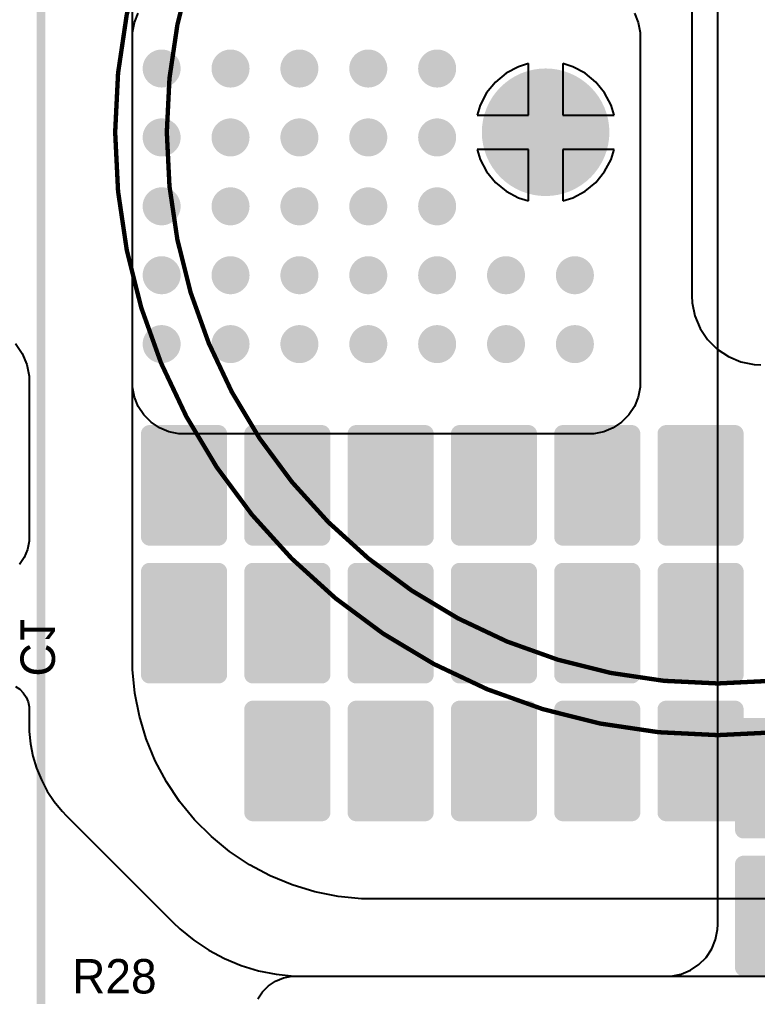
# Model space of a CAD drawing. Header units: millimetres. Extents: x 25 to 183, y 185 to 406.
# Drawn here: x 135.87 to 157.3, y 287.06 to 315.42 of the extents above; entities that cross this region are included whole.
import ezdxf

# ---------------------------------------------------------------- set-up
doc = ezdxf.new("R2010")
doc.units = ezdxf.units.MM
for name, color, linetype in [('BottomLayer', 5, 'Continuous'), ('BottomOverlay', 54, 'Continuous'), ('BottomSolder', 6, 'Continuous'), ('Mechanical13', 56, 'Continuous'), ('MultiLayer', 9, 'Continuous'), ('PadHoleLayer', 156, 'Continuous'), ('TopLayer', 1, 'Continuous'), ('TopOverlay', 2, 'Continuous'), ('TopSolder', 216, 'Continuous'), ('ViaHoleLayer', 16, 'Continuous')]:
    doc.layers.add(name, color=color, linetype=linetype)

# ---------------------------------------------------------------- blocks, each defined once
blk = doc.blocks.new('HEAT_SINK_C40_058_VE_1863')
at = {"layer": 'TopOverlay', "const_width": 0.254}
blk.add_lwpolyline([(14.75, -56), (14.75, 2)], dxfattribs=at)
blk = doc.blocks.new('EL_D35_H45_LS10_1875')
at = {"layer": 'BottomLayer', "const_width": 1.75}
blk.add_lwpolyline([(9.125, 0, 1), (10.875, 0, 1)], format="xyb", close=True, dxfattribs=at)
at = {"layer": 'BottomSolder', "const_width": 1.852}
blk.add_lwpolyline([(9.074, 0, 1), (10.926, 0, 1)], format="xyb", close=True, dxfattribs=at)
at = {"layer": 'Mechanical13'}
for points, const_width in [([(22.5, 0, 1), (-12.5, 0, 1)], 0.127), ([(22.5, 0, 1), (-12.5, 0, 1)], 0.127), ([(21, 0, 1), (-11, 0, 1)], 0.127), ([(20.968, 0, 1), (21.032, 0, 1)], 0.0635), ([(22.468, 0, 1), (22.532, 0, 1)], 0.0635), ([(22.468, 0, 1), (22.532, 0, 1)], 0.0635)]:
    blk.add_lwpolyline(points, format="xyb", close=True, dxfattribs=dict(at, const_width=const_width))
at = {"layer": 'MultiLayer', "const_width": 1.75}
blk.add_lwpolyline([(9.125, 0, 1), (10.875, 0, 1)], format="xyb", close=True, dxfattribs=at)
at = {"layer": 'PadHoleLayer', "const_width": 1.1}
blk.add_lwpolyline([(9.45, 0, 1), (10.55, 0, 1)], format="xyb", close=True, dxfattribs=at)
at = {"layer": 'TopLayer', "const_width": 1.75}
blk.add_lwpolyline([(9.125, 0, 1), (10.875, 0, 1)], format="xyb", close=True, dxfattribs=at)
at = {"layer": 'TopOverlay'}
for points, const_width in [([(22.5, 0, 1), (-12.5, 0, 1)], 0.127), ([(22.468, 0, 1), (22.532, 0, 1)], 0.0635)]:
    blk.add_lwpolyline(points, format="xyb", close=True, dxfattribs=dict(at, const_width=const_width))
at = {"layer": 'TopSolder', "const_width": 1.852}
blk.add_lwpolyline([(9.074, 0, 1), (10.926, 0, 1)], format="xyb", close=True, dxfattribs=at)

msp = doc.modelspace()

# ---------------------------------------------------------------- linework, layer by layer
at = {"layer": 'BottomLayer'}
for p, q in [((139.15, 296.9), (139.15, 322.9)), ((155.4, 322.9), (155.4, 307.399)), ((155.4, 307.399), (155.41, 307.203)), ((155.41, 307.203), (155.486, 306.819)), ((155.486, 306.819), (155.636, 306.457)), ((155.636, 306.457), (155.854, 306.131)), ((135.759, 306.016), (135.951, 305.729)), ((155.854, 306.131), (156.131, 305.853)), ((135.951, 305.729), (136.083, 305.41)), ((156.131, 305.853), (156.457, 305.636)), ((156.457, 305.636), (156.819, 305.486)), ((156.819, 305.486), (157.204, 305.41)), ((136.083, 305.41), (136.15, 305.072)), ((157.204, 305.41), (157.4, 305.4)), ((136.15, 305.072), (136.15, 304.9)), ((136.15, 304.9), (136.15, 300.4)), ((136.15, 300.4), (136.15, 300.4)), ((136.15, 300.4), (136.15, 300.277)), ((136.102, 300.035), (136.008, 299.808)), ((136.15, 300.277), (136.102, 300.035)), ((136.008, 299.808), (135.871, 299.603)), ((139.15, 296.556), (139.15, 296.9)), ((139.217, 295.872), (139.15, 296.556)), ((135.755, 296.065), (135.878, 295.983)), ((135.878, 295.983), (135.983, 295.878)), ((135.983, 295.878), (136.065, 295.755)), ((139.352, 295.197), (139.217, 295.872)), ((136.065, 295.755), (136.121, 295.619)), ((136.121, 295.619), (136.15, 295.474)), ((136.15, 295.474), (136.15, 295.4)), ((136.15, 295.4), (136.15, 294.943)), ((136.15, 294.943), (136.155, 294.76)), ((139.551, 294.539), (139.352, 295.197)), ((136.155, 294.76), (136.19, 294.396)), ((136.19, 294.396), (136.262, 294.038)), ((139.814, 293.904), (139.551, 294.539)), ((136.262, 294.038), (136.368, 293.688)), ((140.139, 293.297), (139.814, 293.904)), ((136.368, 293.688), (136.508, 293.35)), ((136.508, 293.35), (136.68, 293.028)), ((140.521, 292.725), (140.139, 293.297)), ((136.68, 293.028), (136.883, 292.724)), ((136.883, 292.724), (137.115, 292.442)), ((140.957, 292.193), (140.521, 292.725)), ((137.115, 292.442), (137.241, 292.309)), ((137.241, 292.309), (140.339, 289.211)), ((141.443, 291.707), (140.957, 292.193)), ((141.975, 291.271), (141.443, 291.707)), ((142.547, 290.889), (141.975, 291.271)), ((143.153, 290.564), (142.547, 290.889)), ((143.789, 290.301), (143.153, 290.564)), ((144.447, 290.102), (143.789, 290.301)), ((145.122, 289.967), (144.447, 290.102)), ((145.806, 289.9), (145.122, 289.967)), ((146.15, 289.9), (145.806, 289.9)), ((166.65, 289.9), (146.15, 289.9)), ((140.339, 289.211), (140.339, 289.211)), ((140.339, 289.211), (140.529, 289.03)), ((140.529, 289.03), (140.933, 288.699)), ((140.933, 288.699), (141.368, 288.408)), ((141.368, 288.408), (141.829, 288.162)), ((141.829, 288.162), (142.312, 287.961)), ((142.312, 287.961), (142.812, 287.81)), ((142.812, 287.81), (143.325, 287.708)), ((143.325, 287.708), (143.846, 287.656)), ((143.846, 287.656), (144.107, 287.65)), ((144.107, 287.65), (164.4, 287.65))]:
    msp.add_line(p, q, dxfattribs=at)
at = {"layer": 'BottomLayer', "const_width": 0.45}
for points in [[(139.775, 314, 1), (140.225, 314, 1)], [(141.775, 314, 1), (142.225, 314, 1)], [(143.775, 314, 1), (144.225, 314, 1)], [(145.775, 314, 1), (146.225, 314, 1)], [(147.775, 314, 1), (148.225, 314, 1)], [(139.775, 312, 1), (140.225, 312, 1)], [(141.775, 312, 1), (142.225, 312, 1)], [(143.775, 312, 1), (144.225, 312, 1)], [(145.775, 312, 1), (146.225, 312, 1)], [(147.775, 312, 1), (148.225, 312, 1)], [(139.775, 310, 1), (140.225, 310, 1)], [(141.775, 310, 1), (142.225, 310, 1)], [(143.775, 310, 1), (144.225, 310, 1)], [(145.775, 310, 1), (146.225, 310, 1)], [(147.775, 310, 1), (148.225, 310, 1)], [(139.775, 308, 1), (140.225, 308, 1)], [(141.775, 308, 1), (142.225, 308, 1)], [(143.775, 308, 1), (144.225, 308, 1)], [(145.775, 308, 1), (146.225, 308, 1)], [(147.775, 308, 1), (148.225, 308, 1)], [(149.775, 308, 1), (150.225, 308, 1)], [(151.775, 308, 1), (152.225, 308, 1)], [(139.775, 306, 1), (140.225, 306, 1)], [(141.775, 306, 1), (142.225, 306, 1)], [(143.775, 306, 1), (144.225, 306, 1)], [(145.775, 306, 1), (146.225, 306, 1)], [(147.775, 306, 1), (148.225, 306, 1)], [(149.775, 306, 1), (150.225, 306, 1)], [(151.775, 306, 1), (152.225, 306, 1)]]:
    msp.add_lwpolyline(points, format="xyb", close=True, dxfattribs=at)
at = {"layer": 'BottomSolder'}
for points, const_width in [([(139.724, 314, 1), (140.276, 314, 1)], 0.552), ([(141.724, 314, 1), (142.276, 314, 1)], 0.552), ([(143.724, 314, 1), (144.276, 314, 1)], 0.552), ([(145.724, 314, 1), (146.276, 314, 1)], 0.552), ([(147.724, 314, 1), (148.276, 314, 1)], 0.552), ([(139.724, 312, 1), (140.276, 312, 1)], 0.552), ([(141.724, 312, 1), (142.276, 312, 1)], 0.552), ([(143.724, 312, 1), (144.276, 312, 1)], 0.552), ([(145.724, 312, 1), (146.276, 312, 1)], 0.552), ([(147.724, 312, 1), (148.276, 312, 1)], 0.552), ([(139.724, 310, 1), (140.276, 310, 1)], 0.552), ([(141.724, 310, 1), (142.276, 310, 1)], 0.552), ([(143.724, 310, 1), (144.276, 310, 1)], 0.552), ([(145.724, 310, 1), (146.276, 310, 1)], 0.552), ([(147.724, 310, 1), (148.276, 310, 1)], 0.552), ([(139.724, 308, 1), (140.276, 308, 1)], 0.552), ([(141.724, 308, 1), (142.276, 308, 1)], 0.552), ([(143.724, 308, 1), (144.276, 308, 1)], 0.552), ([(145.724, 308, 1), (146.276, 308, 1)], 0.552), ([(147.724, 308, 1), (148.276, 308, 1)], 0.552), ([(149.724, 308, 1), (150.276, 308, 1)], 0.552), ([(151.724, 308, 1), (152.276, 308, 1)], 0.552), ([(139.724, 306, 1), (140.276, 306, 1)], 0.552), ([(141.724, 306, 1), (142.276, 306, 1)], 0.552), ([(143.724, 306, 1), (144.276, 306, 1)], 0.552), ([(145.724, 306, 1), (146.276, 306, 1)], 0.552), ([(147.724, 306, 1), (148.276, 306, 1)], 0.552), ([(149.724, 306, 1), (150.276, 306, 1)], 0.552), ([(151.724, 306, 1), (152.276, 306, 1)], 0.552), ([(139.525, 303.4, 1), (139.775, 303.4, 1)], 0.25), ([(141.525, 303.4, 1), (141.775, 303.4, 1)], 0.25), ([(142.525, 303.4, 1), (142.775, 303.4, 1)], 0.25), ([(144.525, 303.4, 1), (144.775, 303.4, 1)], 0.25), ([(145.525, 303.4, 1), (145.775, 303.4, 1)], 0.25), ([(147.525, 303.4, 1), (147.775, 303.4, 1)], 0.25), ([(148.525, 303.4, 1), (148.775, 303.4, 1)], 0.25), ([(150.525, 303.4, 1), (150.775, 303.4, 1)], 0.25), ([(151.525, 303.4, 1), (151.775, 303.4, 1)], 0.25), ([(153.525, 303.4, 1), (153.775, 303.4, 1)], 0.25), ([(154.525, 303.4, 1), (154.775, 303.4, 1)], 0.25), ([(156.525, 303.4, 1), (156.775, 303.4, 1)], 0.25), ([(139.525, 300.4, 1), (139.775, 300.4, 1)], 0.25), ([(141.525, 300.4, 1), (141.775, 300.4, 1)], 0.25), ([(142.525, 300.4, 1), (142.775, 300.4, 1)], 0.25), ([(144.525, 300.4, 1), (144.775, 300.4, 1)], 0.25), ([(145.525, 300.4, 1), (145.775, 300.4, 1)], 0.25), ([(147.525, 300.4, 1), (147.775, 300.4, 1)], 0.25), ([(148.525, 300.4, 1), (148.775, 300.4, 1)], 0.25), ([(150.525, 300.4, 1), (150.775, 300.4, 1)], 0.25), ([(151.525, 300.4, 1), (151.775, 300.4, 1)], 0.25), ([(153.525, 300.4, 1), (153.775, 300.4, 1)], 0.25), ([(154.525, 300.4, 1), (154.775, 300.4, 1)], 0.25), ([(156.525, 300.4, 1), (156.775, 300.4, 1)], 0.25), ([(139.525, 299.4, 1), (139.775, 299.4, 1)], 0.25), ([(141.525, 299.4, 1), (141.775, 299.4, 1)], 0.25), ([(142.525, 299.4, 1), (142.775, 299.4, 1)], 0.25), ([(144.525, 299.4, 1), (144.775, 299.4, 1)], 0.25), ([(145.525, 299.4, 1), (145.775, 299.4, 1)], 0.25), ([(147.525, 299.4, 1), (147.775, 299.4, 1)], 0.25), ([(148.525, 299.4, 1), (148.775, 299.4, 1)], 0.25), ([(150.525, 299.4, 1), (150.775, 299.4, 1)], 0.25), ([(151.525, 299.4, 1), (151.775, 299.4, 1)], 0.25), ([(153.525, 299.4, 1), (153.775, 299.4, 1)], 0.25), ([(154.525, 299.4, 1), (154.775, 299.4, 1)], 0.25), ([(156.525, 299.4, 1), (156.775, 299.4, 1)], 0.25), ([(139.525, 296.4, 1), (139.775, 296.4, 1)], 0.25), ([(141.525, 296.4, 1), (141.775, 296.4, 1)], 0.25), ([(142.525, 296.4, 1), (142.775, 296.4, 1)], 0.25), ([(144.525, 296.4, 1), (144.775, 296.4, 1)], 0.25), ([(145.525, 296.4, 1), (145.775, 296.4, 1)], 0.25), ([(147.525, 296.4, 1), (147.775, 296.4, 1)], 0.25), ([(148.525, 296.4, 1), (148.775, 296.4, 1)], 0.25), ([(150.525, 296.4, 1), (150.775, 296.4, 1)], 0.25), ([(151.525, 296.4, 1), (151.775, 296.4, 1)], 0.25), ([(153.525, 296.4, 1), (153.775, 296.4, 1)], 0.25), ([(154.525, 296.4, 1), (154.775, 296.4, 1)], 0.25), ([(156.525, 296.4, 1), (156.775, 296.4, 1)], 0.25), ([(142.525, 295.4, 1), (142.775, 295.4, 1)], 0.25), ([(144.525, 295.4, 1), (144.775, 295.4, 1)], 0.25), ([(145.525, 295.4, 1), (145.775, 295.4, 1)], 0.25), ([(147.525, 295.4, 1), (147.775, 295.4, 1)], 0.25), ([(148.525, 295.4, 1), (148.775, 295.4, 1)], 0.25), ([(150.525, 295.4, 1), (150.775, 295.4, 1)], 0.25), ([(151.525, 295.4, 1), (151.775, 295.4, 1)], 0.25), ([(153.525, 295.4, 1), (153.775, 295.4, 1)], 0.25), ([(154.525, 295.4, 1), (154.775, 295.4, 1)], 0.25), ([(156.525, 295.4, 1), (156.775, 295.4, 1)], 0.25), ([(142.525, 292.4, 1), (142.775, 292.4, 1)], 0.25), ([(144.525, 292.4, 1), (144.775, 292.4, 1)], 0.25), ([(145.525, 292.4, 1), (145.775, 292.4, 1)], 0.25), ([(147.525, 292.4, 1), (147.775, 292.4, 1)], 0.25), ([(148.525, 292.4, 1), (148.775, 292.4, 1)], 0.25), ([(150.525, 292.4, 1), (150.775, 292.4, 1)], 0.25), ([(151.525, 292.4, 1), (151.775, 292.4, 1)], 0.25), ([(153.525, 292.4, 1), (153.775, 292.4, 1)], 0.25), ([(154.525, 292.4, 1), (154.775, 292.4, 1)], 0.25), ([(156.525, 292.4, 1), (156.775, 292.4, 1)], 0.25)]:
    msp.add_lwpolyline(points, format="xyb", close=True, dxfattribs=dict(at, const_width=const_width))
for points in [[(141.65, 300.15), (141.65, 303.65), (139.65, 300.15), (139.65, 303.65)], [(144.65, 300.15), (144.65, 303.65), (142.65, 300.15), (142.65, 303.65)], [(147.65, 300.15), (147.65, 303.65), (145.65, 300.15), (145.65, 303.65)], [(150.65, 300.15), (150.65, 303.65), (148.65, 300.15), (148.65, 303.65)], [(153.65, 300.15), (153.65, 303.65), (151.65, 300.15), (151.65, 303.65)], [(156.65, 300.15), (156.65, 303.65), (154.65, 300.15), (154.65, 303.65)], [(141.9, 300.4), (141.9, 303.4), (139.4, 300.4), (139.4, 303.4)], [(144.9, 300.4), (144.9, 303.4), (142.4, 300.4), (142.4, 303.4)], [(147.9, 300.4), (147.9, 303.4), (145.4, 300.4), (145.4, 303.4)], [(150.9, 300.4), (150.9, 303.4), (148.4, 300.4), (148.4, 303.4)], [(153.9, 300.4), (153.9, 303.4), (151.4, 300.4), (151.4, 303.4)], [(156.9, 300.4), (156.9, 303.4), (154.4, 300.4), (154.4, 303.4)], [(141.65, 296.15), (141.65, 299.65), (139.65, 296.15), (139.65, 299.65)], [(144.65, 296.15), (144.65, 299.65), (142.65, 296.15), (142.65, 299.65)], [(147.65, 296.15), (147.65, 299.65), (145.65, 296.15), (145.65, 299.65)], [(150.65, 296.15), (150.65, 299.65), (148.65, 296.15), (148.65, 299.65)], [(153.65, 296.15), (153.65, 299.65), (151.65, 296.15), (151.65, 299.65)], [(156.65, 296.15), (156.65, 299.65), (154.65, 296.15), (154.65, 299.65)], [(141.9, 296.4), (141.9, 299.4), (139.4, 296.4), (139.4, 299.4)], [(144.9, 296.4), (144.9, 299.4), (142.4, 296.4), (142.4, 299.4)], [(147.9, 296.4), (147.9, 299.4), (145.4, 296.4), (145.4, 299.4)], [(150.9, 296.4), (150.9, 299.4), (148.4, 296.4), (148.4, 299.4)], [(153.9, 296.4), (153.9, 299.4), (151.4, 296.4), (151.4, 299.4)], [(156.9, 296.4), (156.9, 299.4), (154.4, 296.4), (154.4, 299.4)], [(144.65, 292.15), (144.65, 295.65), (142.65, 292.15), (142.65, 295.65)], [(147.65, 292.15), (147.65, 295.65), (145.65, 292.15), (145.65, 295.65)], [(150.65, 292.15), (150.65, 295.65), (148.65, 292.15), (148.65, 295.65)], [(153.65, 292.15), (153.65, 295.65), (151.65, 292.15), (151.65, 295.65)], [(156.65, 292.15), (156.65, 295.65), (154.65, 292.15), (154.65, 295.65)], [(144.9, 292.4), (144.9, 295.4), (142.4, 292.4), (142.4, 295.4)], [(147.9, 292.4), (147.9, 295.4), (145.4, 292.4), (145.4, 295.4)], [(150.9, 292.4), (150.9, 295.4), (148.4, 292.4), (148.4, 295.4)], [(153.9, 292.4), (153.9, 295.4), (151.4, 292.4), (151.4, 295.4)], [(156.9, 292.4), (156.9, 295.4), (154.4, 292.4), (154.4, 295.4)]]:
    msp.add_solid(points, dxfattribs=at)
at = {"layer": 'MultiLayer', "const_width": 0.45}
for points in [[(139.775, 314, 1), (140.225, 314, 1)], [(141.775, 314, 1), (142.225, 314, 1)], [(143.775, 314, 1), (144.225, 314, 1)], [(145.775, 314, 1), (146.225, 314, 1)], [(147.775, 314, 1), (148.225, 314, 1)], [(139.775, 312, 1), (140.225, 312, 1)], [(141.775, 312, 1), (142.225, 312, 1)], [(143.775, 312, 1), (144.225, 312, 1)], [(145.775, 312, 1), (146.225, 312, 1)], [(147.775, 312, 1), (148.225, 312, 1)], [(139.775, 310, 1), (140.225, 310, 1)], [(141.775, 310, 1), (142.225, 310, 1)], [(143.775, 310, 1), (144.225, 310, 1)], [(145.775, 310, 1), (146.225, 310, 1)], [(147.775, 310, 1), (148.225, 310, 1)], [(139.775, 308, 1), (140.225, 308, 1)], [(141.775, 308, 1), (142.225, 308, 1)], [(143.775, 308, 1), (144.225, 308, 1)], [(145.775, 308, 1), (146.225, 308, 1)], [(147.775, 308, 1), (148.225, 308, 1)], [(149.775, 308, 1), (150.225, 308, 1)], [(151.775, 308, 1), (152.225, 308, 1)], [(139.775, 306, 1), (140.225, 306, 1)], [(141.775, 306, 1), (142.225, 306, 1)], [(143.775, 306, 1), (144.225, 306, 1)], [(145.775, 306, 1), (146.225, 306, 1)], [(147.775, 306, 1), (148.225, 306, 1)], [(149.775, 306, 1), (150.225, 306, 1)], [(151.775, 306, 1), (152.225, 306, 1)]]:
    msp.add_lwpolyline(points, format="xyb", close=True, dxfattribs=at)
at = {"layer": 'TopLayer'}
for p, q in [((156.15, 289.15), (156.15, 317.15)), ((139.208, 315.338), (139.321, 315.611)), ((153.729, 315.611), (153.842, 315.338)), ((139.15, 315.048), (139.208, 315.338)), ((153.842, 315.338), (153.9, 315.048)), ((139.15, 314.9), (139.15, 315.048)), ((139.15, 304.9), (139.15, 314.9)), ((153.9, 315.048), (153.9, 314.9)), ((153.9, 314.9), (153.9, 314.9)), ((153.9, 314.9), (153.9, 314.9)), ((153.9, 314.9), (153.9, 304.9)), ((150.362, 314.053), (150.006, 313.863)), ((150.65, 314.141), (150.362, 314.053)), ((150.65, 312.65), (150.65, 314.141)), ((151.938, 314.053), (151.65, 314.141)), ((151.65, 314.141), (151.65, 312.65)), ((152.294, 313.863), (151.938, 314.053)), ((150.006, 313.863), (149.693, 313.607)), ((152.607, 313.607), (152.294, 313.863)), ((149.693, 313.607), (149.437, 313.294)), ((152.863, 313.294), (152.607, 313.607)), ((149.437, 313.294), (149.247, 312.938)), ((153.053, 312.938), (152.863, 313.294)), ((149.247, 312.938), (149.159, 312.65)), ((153.141, 312.65), (153.053, 312.938)), ((149.159, 312.65), (150.65, 312.65)), ((151.65, 312.65), (153.141, 312.65)), ((150.65, 311.65), (149.159, 311.65)), ((149.159, 311.65), (149.247, 311.362)), ((150.65, 310.159), (150.65, 311.65)), ((153.141, 311.65), (151.65, 311.65)), ((151.65, 311.65), (151.65, 310.159)), ((153.053, 311.362), (153.141, 311.65)), ((149.247, 311.362), (149.437, 311.006)), ((152.863, 311.006), (153.053, 311.362)), ((149.437, 311.006), (149.693, 310.693)), ((152.607, 310.693), (152.863, 311.006)), ((149.693, 310.693), (150.006, 310.437)), ((152.294, 310.437), (152.607, 310.693)), ((150.006, 310.437), (150.362, 310.247)), ((150.362, 310.247), (150.65, 310.159)), ((151.65, 310.159), (151.938, 310.247)), ((151.938, 310.247), (152.294, 310.437)), ((139.15, 304.752), (139.15, 304.9)), ((139.15, 304.9), (139.15, 304.9)), ((153.9, 304.9), (153.9, 304.752)), ((139.208, 304.462), (139.15, 304.752)), ((153.9, 304.752), (153.842, 304.462)), ((139.321, 304.189), (139.208, 304.462)), ((153.842, 304.462), (153.729, 304.189)), ((139.485, 303.944), (139.321, 304.189)), ((153.729, 304.189), (153.565, 303.944)), ((139.694, 303.735), (139.485, 303.944)), ((139.939, 303.571), (139.694, 303.735)), ((153.356, 303.735), (153.111, 303.571)), ((153.565, 303.944), (153.356, 303.735)), ((140.212, 303.458), (139.939, 303.571)), ((140.502, 303.4), (140.212, 303.458)), ((152.838, 303.458), (152.548, 303.4)), ((153.111, 303.571), (152.838, 303.458)), ((140.65, 303.4), (140.502, 303.4)), ((152.4, 303.4), (140.65, 303.4)), ((152.548, 303.4), (152.4, 303.4)), ((156.086, 288.715), (156.143, 289.003)), ((156.143, 289.003), (156.15, 289.15)), ((155.973, 288.443), (156.086, 288.715)), ((155.81, 288.198), (155.973, 288.443)), ((155.602, 287.99), (155.81, 288.198)), ((155.357, 287.827), (155.602, 287.99)), ((143.308, 287.508), (143.535, 287.602)), ((143.535, 287.602), (143.777, 287.65)), ((143.777, 287.65), (143.9, 287.65)), ((143.9, 287.65), (154.523, 287.65)), ((154.523, 287.65), (154.65, 287.65)), ((154.65, 287.65), (154.797, 287.657)), ((154.65, 287.65), (154.65, 287.65)), ((154.797, 287.657), (155.085, 287.714)), ((155.085, 287.714), (155.357, 287.827)), ((142.929, 287.197), (143.103, 287.371)), ((143.103, 287.371), (143.308, 287.508)), ((142.792, 286.992), (142.929, 287.197))]:
    msp.add_line(p, q, dxfattribs=at)
at = {"layer": 'TopLayer', "const_width": 0.45}
for points in [[(139.775, 314, 1), (140.225, 314, 1)], [(141.775, 314, 1), (142.225, 314, 1)], [(143.775, 314, 1), (144.225, 314, 1)], [(145.775, 314, 1), (146.225, 314, 1)], [(147.775, 314, 1), (148.225, 314, 1)], [(139.775, 312, 1), (140.225, 312, 1)], [(141.775, 312, 1), (142.225, 312, 1)], [(143.775, 312, 1), (144.225, 312, 1)], [(145.775, 312, 1), (146.225, 312, 1)], [(147.775, 312, 1), (148.225, 312, 1)], [(139.775, 310, 1), (140.225, 310, 1)], [(141.775, 310, 1), (142.225, 310, 1)], [(143.775, 310, 1), (144.225, 310, 1)], [(145.775, 310, 1), (146.225, 310, 1)], [(147.775, 310, 1), (148.225, 310, 1)], [(139.775, 308, 1), (140.225, 308, 1)], [(141.775, 308, 1), (142.225, 308, 1)], [(143.775, 308, 1), (144.225, 308, 1)], [(145.775, 308, 1), (146.225, 308, 1)], [(147.775, 308, 1), (148.225, 308, 1)], [(149.775, 308, 1), (150.225, 308, 1)], [(151.775, 308, 1), (152.225, 308, 1)], [(139.775, 306, 1), (140.225, 306, 1)], [(141.775, 306, 1), (142.225, 306, 1)], [(143.775, 306, 1), (144.225, 306, 1)], [(145.775, 306, 1), (146.225, 306, 1)], [(147.775, 306, 1), (148.225, 306, 1)], [(149.775, 306, 1), (150.225, 306, 1)], [(151.775, 306, 1), (152.225, 306, 1)]]:
    msp.add_lwpolyline(points, format="xyb", close=True, dxfattribs=at)
at = {"layer": 'TopSolder'}
for points, const_width in [([(139.724, 314, 1), (140.276, 314, 1)], 0.552), ([(141.724, 314, 1), (142.276, 314, 1)], 0.552), ([(143.724, 314, 1), (144.276, 314, 1)], 0.552), ([(145.724, 314, 1), (146.276, 314, 1)], 0.552), ([(147.724, 314, 1), (148.276, 314, 1)], 0.552), ([(139.724, 312, 1), (140.276, 312, 1)], 0.552), ([(141.724, 312, 1), (142.276, 312, 1)], 0.552), ([(143.724, 312, 1), (144.276, 312, 1)], 0.552), ([(145.724, 312, 1), (146.276, 312, 1)], 0.552), ([(147.724, 312, 1), (148.276, 312, 1)], 0.552), ([(139.724, 310, 1), (140.276, 310, 1)], 0.552), ([(141.724, 310, 1), (142.276, 310, 1)], 0.552), ([(143.724, 310, 1), (144.276, 310, 1)], 0.552), ([(145.724, 310, 1), (146.276, 310, 1)], 0.552), ([(147.724, 310, 1), (148.276, 310, 1)], 0.552), ([(139.724, 308, 1), (140.276, 308, 1)], 0.552), ([(141.724, 308, 1), (142.276, 308, 1)], 0.552), ([(143.724, 308, 1), (144.276, 308, 1)], 0.552), ([(145.724, 308, 1), (146.276, 308, 1)], 0.552), ([(147.724, 308, 1), (148.276, 308, 1)], 0.552), ([(149.724, 308, 1), (150.276, 308, 1)], 0.552), ([(151.724, 308, 1), (152.276, 308, 1)], 0.552), ([(139.724, 306, 1), (140.276, 306, 1)], 0.552), ([(141.724, 306, 1), (142.276, 306, 1)], 0.552), ([(143.724, 306, 1), (144.276, 306, 1)], 0.552), ([(145.724, 306, 1), (146.276, 306, 1)], 0.552), ([(147.724, 306, 1), (148.276, 306, 1)], 0.552), ([(149.724, 306, 1), (150.276, 306, 1)], 0.552), ([(151.724, 306, 1), (152.276, 306, 1)], 0.552), ([(156.775, 294.9, 1), (157.025, 294.9, 1)], 0.25), ([(156.775, 291.9, 1), (157.025, 291.9, 1)], 0.25), ([(156.775, 290.9, 1), (157.025, 290.9, 1)], 0.25), ([(156.775, 287.9, 1), (157.025, 287.9, 1)], 0.25)]:
    msp.add_lwpolyline(points, format="xyb", close=True, dxfattribs=dict(at, const_width=const_width))
for points in [[(158.9, 291.65), (158.9, 295.15), (156.9, 291.65), (156.9, 295.15)], [(159.15, 291.9), (159.15, 294.9), (156.65, 291.9), (156.65, 294.9)], [(158.9, 287.65), (158.9, 291.15), (156.9, 287.65), (156.9, 291.15)], [(159.15, 287.9), (159.15, 290.9), (156.65, 287.9), (156.65, 290.9)]]:
    msp.add_solid(points, dxfattribs=at)
at = {"layer": 'ViaHoleLayer', "const_width": 0.25}
for points in [[(139.875, 314, 1), (140.125, 314, 1)], [(141.875, 314, 1), (142.125, 314, 1)], [(143.875, 314, 1), (144.125, 314, 1)], [(145.875, 314, 1), (146.125, 314, 1)], [(147.875, 314, 1), (148.125, 314, 1)], [(139.875, 312, 1), (140.125, 312, 1)], [(141.875, 312, 1), (142.125, 312, 1)], [(143.875, 312, 1), (144.125, 312, 1)], [(145.875, 312, 1), (146.125, 312, 1)], [(147.875, 312, 1), (148.125, 312, 1)], [(139.875, 310, 1), (140.125, 310, 1)], [(141.875, 310, 1), (142.125, 310, 1)], [(143.875, 310, 1), (144.125, 310, 1)], [(145.875, 310, 1), (146.125, 310, 1)], [(147.875, 310, 1), (148.125, 310, 1)], [(139.875, 308, 1), (140.125, 308, 1)], [(141.875, 308, 1), (142.125, 308, 1)], [(143.875, 308, 1), (144.125, 308, 1)], [(145.875, 308, 1), (146.125, 308, 1)], [(147.875, 308, 1), (148.125, 308, 1)], [(149.875, 308, 1), (150.125, 308, 1)], [(151.875, 308, 1), (152.125, 308, 1)], [(139.875, 306, 1), (140.125, 306, 1)], [(141.875, 306, 1), (142.125, 306, 1)], [(143.875, 306, 1), (144.125, 306, 1)], [(145.875, 306, 1), (146.125, 306, 1)], [(147.875, 306, 1), (148.125, 306, 1)], [(149.875, 306, 1), (150.125, 306, 1)], [(151.875, 306, 1), (152.125, 306, 1)]]:
    msp.add_lwpolyline(points, format="xyb", close=True, dxfattribs=at)

# ---------------------------------------------------------------- block references
at = {"rotation": 180}
msp.add_blockref('EL_D35_H45_LS10_1875', (161.15, 312.15), dxfattribs=at)
msp.add_blockref('HEAT_SINK_C40_058_VE_1863', (121.75, 315.9))

# ---------------------------------------------------------------- texts
at = {"layer": 'BottomOverlay', "text_generation_flag": 2}
msp.add_text('C1', height=1, rotation=270, dxfattribs=at).set_placement((135.9, 296.35))
at = {"layer": 'TopOverlay'}
msp.add_text('R28', height=1, dxfattribs=at).set_placement((137.4, 287.15))

doc.saveas('drawing.dxf')
